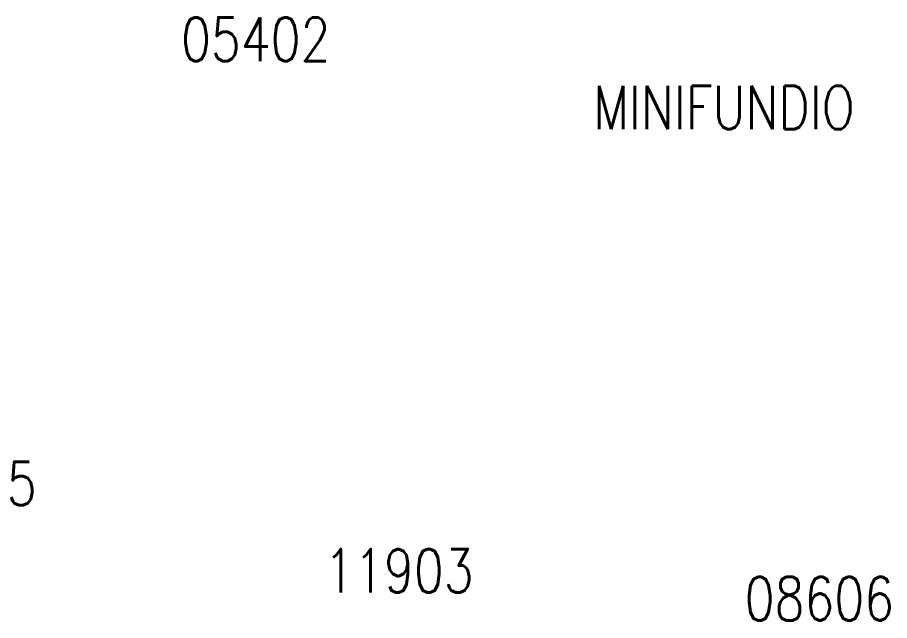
# Model space of a CAD drawing. Header units: millimetres. Extents: x 1956 to 636788, y 2654 to 1331964.
# Drawn here: x 2365.1 to 2765.4, y 3110.9 to 3387.6 of the extents above; entities that cross this region are included whole.
import ezdxf
from ezdxf.enums import TextEntityAlignment as Align

# ---------------------------------------------------------------- set-up
doc = ezdxf.new("R2010")
doc.units = ezdxf.units.MM
doc.layers.add('-NUMEROS$DE$P$', color=7, linetype='Continuous')
doc.layers.add('41', color=1, linetype='Continuous')
doc.styles.add('ROMANS', font='ROMANS', dxfattribs={"height": 0.2})

msp = doc.modelspace()

# ---------------------------------------------------------------- texts
at = {"layer": '-NUMEROS$DE$P$', "color": 7, "linetype": 'Continuous', "lineweight": 0, "style": 'ROMANS', "width": 0.8}
msp.add_text('11903', height=20, dxfattribs=at).set_placement((2540.215, 3133.691), align=Align.MIDDLE)
at = {"layer": '41', "color": 7, "linetype": 'Continuous', "lineweight": 0, "style": 'ROMANS', "width": 0.8}
for s, p in [('05402', (2474.491, 3377.631)), ('MINIFUNDIO', (2689.379, 3346.315)), ('08635', (2339.651, 3173.759)), ('08606', (2733.21, 3120.874))]:
    msp.add_text(s, height=20, dxfattribs=at).set_placement(p, align=Align.MIDDLE)

doc.saveas('drawing.dxf')
